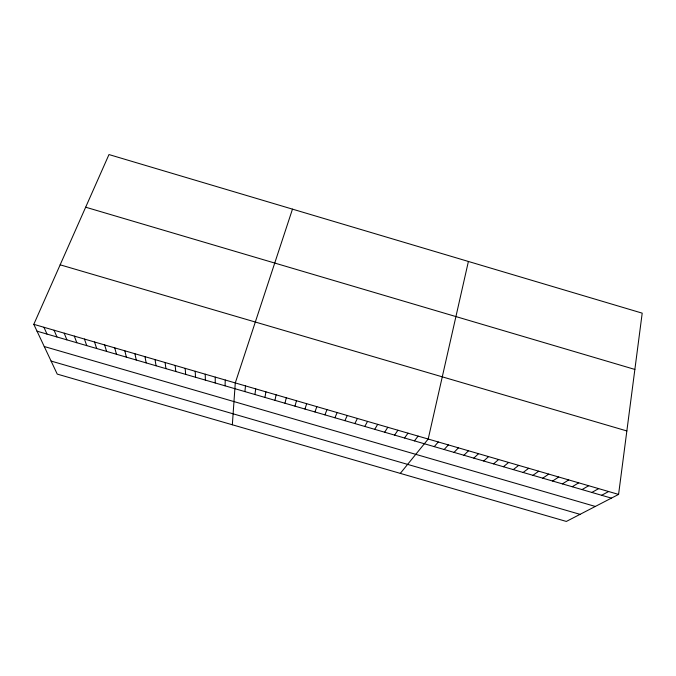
<?xml version="1.0" encoding="UTF-8"?>
<svg xmlns="http://www.w3.org/2000/svg" width="676" height="676" viewBox="0 0 676 676"><rect width="100%" height="100%" fill="white"/><g stroke="black" fill="none" stroke-linecap="round" stroke-linejoin="round"><path stroke-width="1.01" d="M215.213 382.962L215.255 377.107M225.049 385.819L225.269 380.013M232.341 424.781L235.282 382.929L292.48 209.137M244.906 391.598L245.498 385.903M618.582 494.418L642.2 313.157L108.98 154.559L33.8 324.328L57.232 374.098L566.344 521.441L618.582 494.418L33.8 324.328M254.936 394.514L255.705 388.869M264.958 397.42L265.913 391.835M274.971 400.336L276.104 394.801M468.4 261.46L428.195 439.045L400.302 473.386M284.985 403.242L286.294 397.767M294.981 406.149L296.477 400.733M304.977 409.056L306.65 403.69M314.965 411.963L316.824 406.648M324.945 414.861L326.981 409.605M334.916 417.76L337.138 412.554M344.887 420.658L347.278 415.503M354.841 423.548L357.418 418.461M364.795 426.446L367.55 421.401M374.741 429.336L377.681 424.351M384.678 432.226L387.796 427.291M394.615 435.107L397.91 430.232M404.535 437.997L408.008 433.172M414.456 440.879L418.106 436.113M434.271 446.642L438.285 441.977M444.174 449.515L448.357 444.909M454.061 452.388L458.429 447.833M463.947 455.261L468.485 450.765M473.825 458.134L478.54 453.689M483.695 461.007L488.587 456.613M493.565 463.871L498.635 459.528M503.417 466.736L508.665 462.452M513.27 469.6L518.695 465.367M523.114 472.465L528.716 468.282M532.95 475.321L538.73 471.197M542.786 478.177L548.735 474.104M552.605 481.033L558.731 477.011M562.424 483.889L568.719 479.918M572.234 486.737L578.707 482.825M582.036 489.593L588.686 485.723M591.838 492.441L598.657 488.63M601.632 495.288L608.62 491.528M51.097 361.068L580.05 514.351M37.019 331.172L611.408 498.127M44.244 346.518L595.319 506.451M60.156 264.815L626.846 430.95M85.666 207.202L634.865 369.434M43.94 327.277L46.982 334.062M54.072 330.218L56.928 336.952M64.203 333.167L66.873 339.842M74.318 336.107L76.811 342.732M84.432 339.048L86.739 345.622M94.539 341.988L96.66 348.503M104.636 344.929L106.571 351.385M114.726 347.861L116.483 354.266M124.806 350.793L126.387 357.148M134.887 353.725L136.282 360.021M144.96 356.658L146.168 362.894M155.024 359.581L156.055 365.767M165.079 362.505L165.933 368.64M175.126 365.429L175.802 371.504M185.165 368.352L185.663 374.377M195.203 371.276L195.516 377.242M205.234 374.191L205.369 380.106"/></g></svg>
